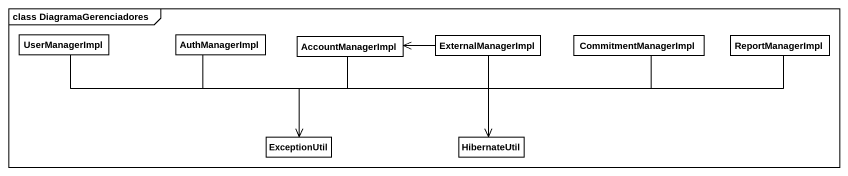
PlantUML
@startuml
mainframe class DiagramaGerenciadores
hide circle
hide empty members
class UserManagerImpl
class AuthManagerImpl
class AccountManagerImpl
class ExternalManagerImpl
class CommitmentManagerImpl
class ReportManagerImpl
class ExceptionUtil
class HibernateUtil
UserManagerImpl -right-> ExceptionUtil
AuthManagerImpl --> ExceptionUtil
AccountManagerImpl --> ExceptionUtil
ExternalManagerImpl -left-> AccountManagerImpl
ExternalManagerImpl -left-> ExceptionUtil
CommitmentManagerImpl -left-> ExceptionUtil
ReportManagerImpl -left-> ExceptionUtil
ReportManagerImpl -left-> HibernateUtil
@enduml
